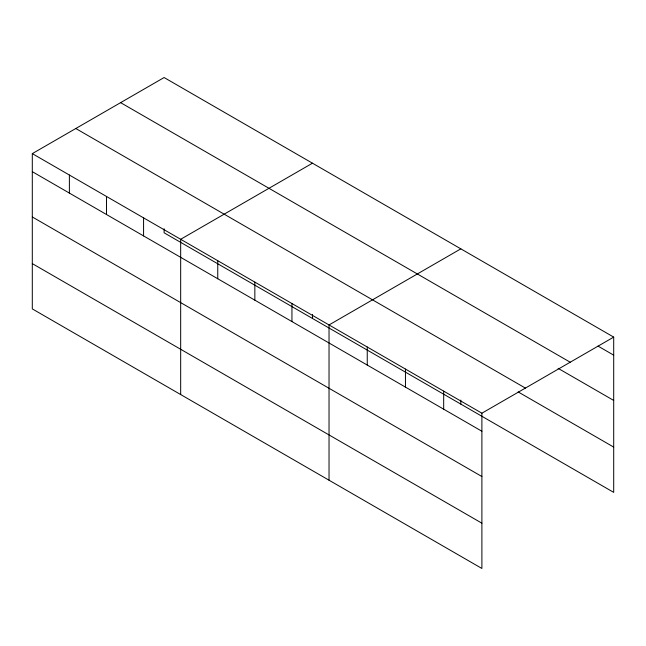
<?xml version="1.0" encoding="UTF-8"?>
<svg xmlns="http://www.w3.org/2000/svg" width="646" height="646" viewBox="0 0 646 646"><rect width="100%" height="100%" fill="white"/><g stroke="black" fill="none" stroke-linecap="round" stroke-linejoin="round"><path stroke-width="0.97" d="M481.892 476.53L481.892 413.198L32.3 153.627L32.3 308.893L481.892 568.464L481.892 476.53L32.3 216.959M164.108 228.773L164.108 232.802L613.7 492.373L613.7 337.107L164.108 77.536L32.3 153.627M312.47 163.188L180.67 239.286L180.67 394.553M460.84 248.847L329.032 324.946L329.032 480.212M481.892 413.198L613.7 337.107M598.067 346.119L613.7 355.147M120.608 102.641L570.208 362.212M558.112 368.341L613.7 400.431M75.792 128.514L525.392 388.093M518.165 391.928L613.7 447.089M32.3 171.674L481.892 431.245M32.3 263.616L481.892 523.187M460.84 400.092L460.84 404.113M443.681 391.137L443.681 409.184M405.462 369.076L405.462 387.115M367.251 347.007L367.251 365.055M312.47 314.432L312.47 318.454M291.944 303.531L291.944 321.579M254.847 282.116L254.847 300.164M217.759 260.701L217.759 278.749M143.573 217.872L143.573 235.919M106.485 196.457L106.485 214.504M69.388 175.042L69.388 193.089"/></g></svg>
